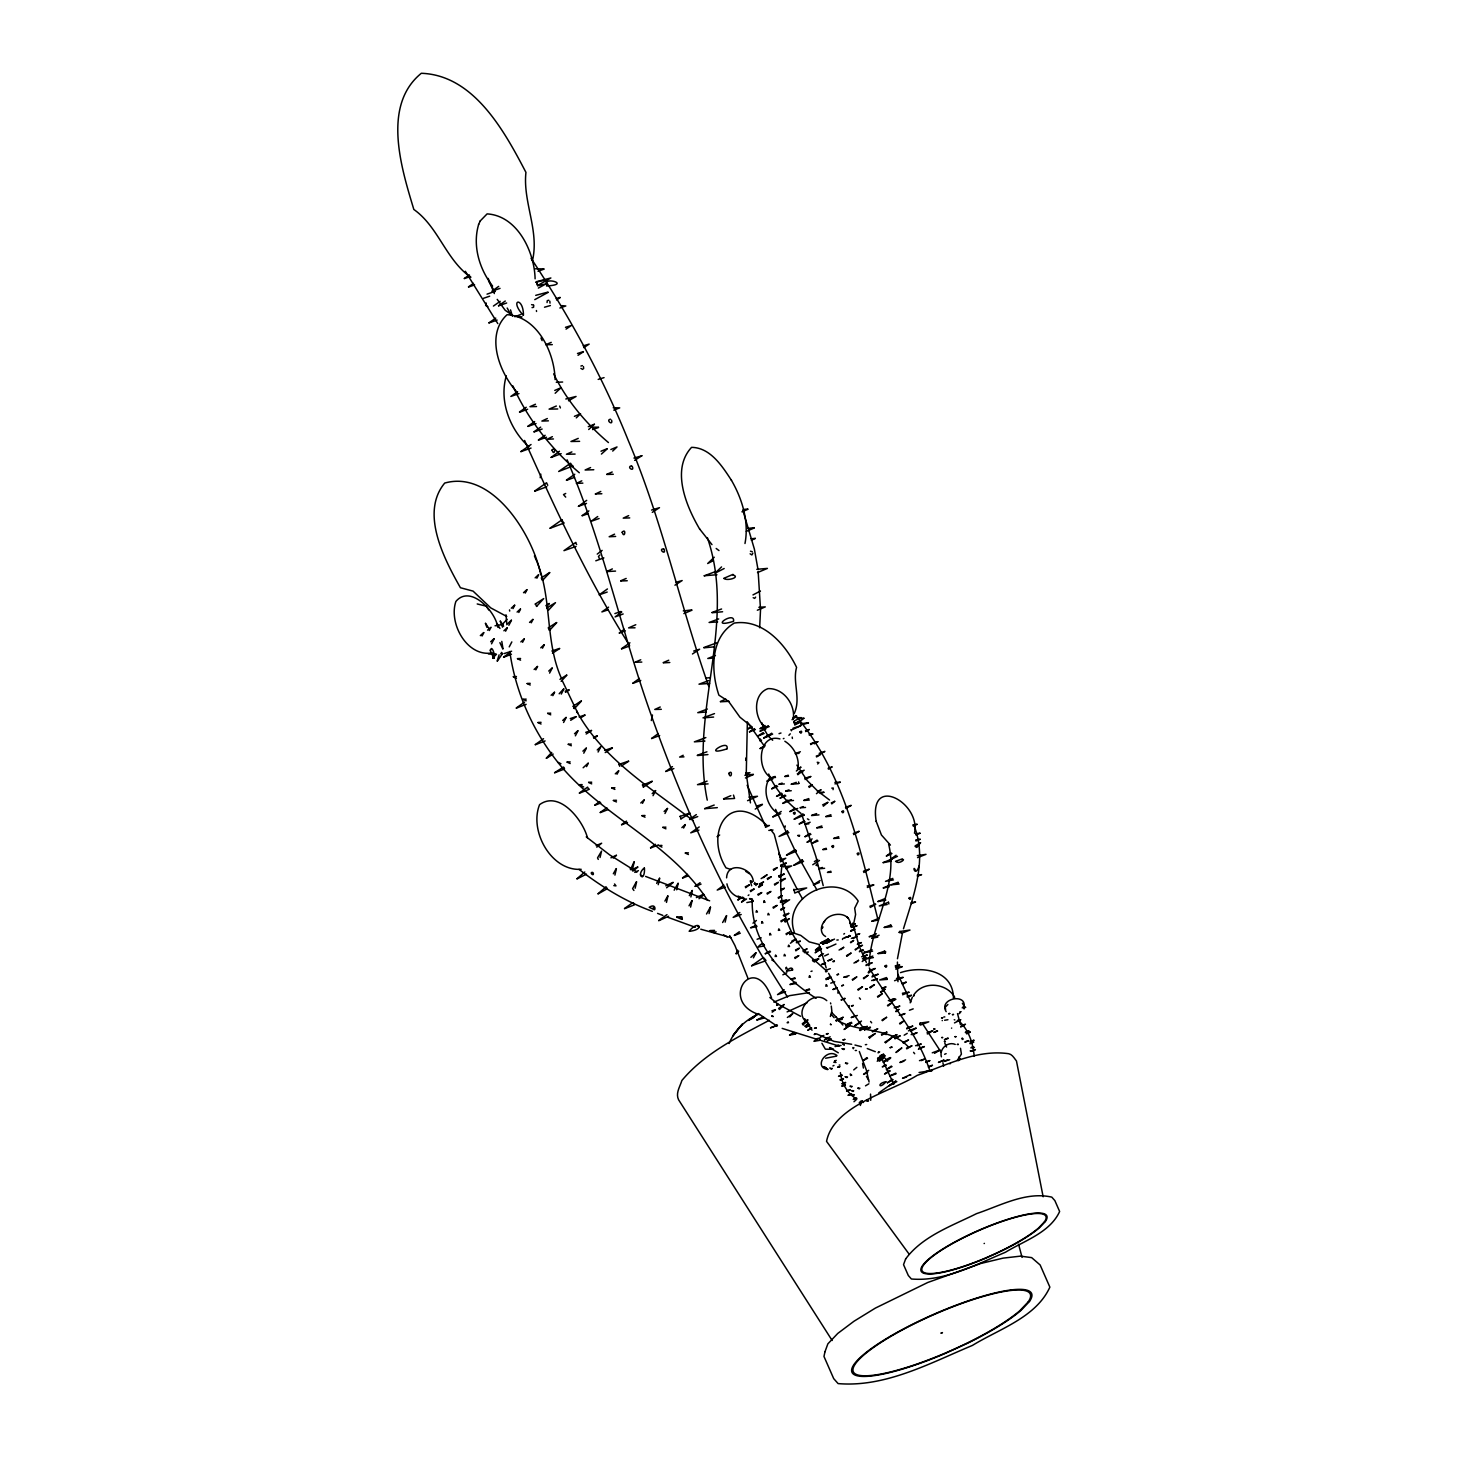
<?xml version="1.0" encoding="UTF-8"?>
<svg xmlns="http://www.w3.org/2000/svg" width="1458" height="1458" viewBox="0 0 1458 1458"><rect width="100%" height="100%" fill="white"/><g stroke="black" fill="none" stroke-linecap="round" stroke-linejoin="round"><path stroke-width="1.5" d="M784.094 916.207L783.748 915.424M914.476 833.229C921.274 802.775 868.476 773.633 876.185 821.383M560.747 387.992L555.17 393.259M594.481 424.242L588.285 426.665M607.002 448.754L601.006 451.215M612.706 451.069L617.007 446.95L610.866 449.52M752.857 553.183L751.891 554.951L750.123 553.821M537.638 285.404L536.544 281.649L537.583 285.513L550.869 277.968L536.544 281.649M759.654 627.76L760.529 609.681L758.142 571.281M828.199 947.427L826.522 947.645L827.415 948.101M747.334 723.697L746.259 773.779L750.451 802.866M825.501 971.666L826.376 971.793M792.204 737.092L792.405 738.477M909.828 1075.348L910.922 1075.075M793.207 719.578C795.813 704.815 783.602 687.939 768.038 688.632C752.601 694.063 753.95 717.737 764.94 727.287M797.945 769.059C799.713 758.16 794.136 747.025 784.86 741.247M793.735 889.89L806.693 887.94L794.774 893.08L793.954 889.216M542.157 580.102L541.337 577.915L549.63 572.502M573.668 708.278L573.778 707.039M897.417 962.08L897.964 981.671M833.976 1065.434L832.919 1065.944M546.95 285.239C541.046 275.908 572.921 284.438 546.495 285.987M868.986 965.852C870.426 924.117 899.076 886.209 888.596 844M680.576 917.465L682.326 919.324L682.034 916.954M493.023 658.287L493.551 654.35M860.311 1105.474L862.134 1100.699M897.454 958.744L902.302 933.721M857.195 853.677C857.814 857.268 860.913 851.618 857.468 853.203M899.149 932.336L899.677 931.407M600.058 857.504L601.534 851.144L597.525 857.905L598.29 859.4M634.03 861.86L630.494 869.733M636.453 881.726L632.608 888.633L633.92 890.474M644.29 867.929C635.342 875.31 645.238 883.129 644.454 868.075M642.504 876.568L640.445 874.836M532.407 260.891C539.588 230.765 522.675 202.024 525.937 172.372C504.34 131.038 473.941 75.142 421.307 73.283C381.668 105.541 401.424 168.308 413.835 209.46C438.512 226.883 445.765 259.652 470.843 277.348M748.938 894.92L748.173 895.467M726.594 877.862C727.25 860.566 752.328 867.729 753.276 881.288M885.717 1042.488L884.824 1042.233L891.166 1038.278L885.553 1042.816M820.544 948.301L815.15 952.767L821.547 948.812L820.745 948.247M915.095 846.26L916.517 847.426L920.563 842.833M885.917 1081.818C879.138 1089.819 876.841 1083.33 885.881 1081.727M744.983 543.506C749.175 521.709 742.268 498.873 731.296 480.046M964.066 1008.991L964.467 1006.53L962.371 1003.25M652.145 781.233L642.449 785.224M509.516 609.918L509.699 611.084M838.241 939.936L836.856 940.064M777.661 1005.327L777.114 1004.343L776.658 1005.364M550.012 303.173L549.812 301.186M583.656 368.546L583.437 366.559M614.911 875.11L616.388 868.731M632.243 870.481L634.194 861.988M635.141 888.232L636.599 881.871M658.214 884.696L659.69 878.317M666.47 902.411L667.946 896.05M676.712 889.799L678.189 883.42M690.873 896.962L692.35 890.601M690.6 907.131L692.076 900.752M709.062 913.601L710.538 907.24M725.155 922.13L726.613 915.752M540.827 474.16L540.225 477.732M652.473 714.985L651.307 720.544M755.627 597.124L754.661 598.381L753.185 597.689M800.715 723.769L808.406 722.731M903.486 928.746C913.565 895.176 927.853 859.509 913.674 824.681M761.586 740.044L759.873 740.81L760.347 738.987M792.988 728.198L800.825 725.756L791.475 729.984M794.318 713.345C801.153 698.327 792.368 682.362 796.578 667.381C785.461 644.053 762.698 618.721 734.34 623.058C709.973 637.419 710.866 671.482 718.903 695.156L728.672 701.48L739.935 717.19L752.2 727.068M910.175 1002.831L912.362 997.163M954.425 998.037L954.662 997.199C946.752 982.911 923.133 980.596 913.838 994.866M478.643 224.459C472.319 245.564 479.336 269.092 492.604 286.096M506.309 375.854C498.909 401.169 509.881 429.363 528.835 446.822M756.082 912.198L756.538 910.63L757.449 912.107M763.682 902.466L764.138 900.88M761.586 923.206L762.042 921.638M767.856 914.931L768.311 913.364L769.223 914.84M769.605 935.015L770.061 933.448M778.39 930.423L778.845 928.855L779.757 930.332M775.146 956.594L775.601 955.026L776.513 956.503M784.021 955.938L784.477 954.37L785.388 955.847M788.177 946.716L788.632 945.13L789.543 946.606M785.789 968.969L786.263 967.401M809.062 977.352L809.518 975.766M825.829 986.264L826.285 984.679M837.84 993.098L838.314 991.513L839.225 992.989M848.738 1007.132L849.194 1005.564M960.786 1011.724L959.637 1012.435L960.804 1011.743M826.267 943.29L834.505 939.08M497.178 661.021L499.128 654.842M855.245 1050.507L856.466 1050.489M732.718 574.853C741.047 577.113 727.451 581.25 723.933 578.516M755.937 925.557L756.611 926.723L756.52 925.484M853.55 924.281L855.609 914.512L854.68 908.206L858.215 901.08C836.856 868.932 780.267 896.852 794.756 933.393L800.77 935.398L809.19 941.868L819.25 944.511M984.405 1243.382L984.114 1243.546M863.264 954.662L864.43 951.509M963.683 1008.189C968.513 992.479 937.913 998.201 946.169 1011.652M579.464 793.17L589.305 789.307L587.811 787.94M624.607 908.68L634.358 904.871L633.701 903.14M689.397 931.298C705.727 929.603 698.564 919.233 689.269 931.133M480.229 220.942L487.1 213.889C517.353 215.711 534.466 251.56 535.104 278.824M830.331 1016.481L831.862 1011.305L831.279 1006.075M548.044 292.42L534.776 299.637M838.642 974.381L836.892 974.873L838.332 973.98M943.891 1016.9L944.82 1016.937M478.57 224.605L480.283 220.832M763.19 1016.882L763.628 1018.103L763.463 1017.028M736.071 953.66L737.639 950.233M779.501 1009.519L784.021 1004.598M798.984 783.42L798.565 781.925M897.836 882.619L899.057 884.058L891.567 884.787M890.565 925.32L891.913 926.65L884.295 927.507M856.703 1099.241L853.987 1101.738M729.091 1043.527C734.303 1030.806 744.473 1020.8 756.811 1014.823L748.628 1020.436L758.16 1013.583M787.648 831.115L788.286 832.445M802.702 814.348L804.032 815.222L803.558 814.257M796.305 850.816L795.266 849.777M802.283 859.837L802.665 860.858M812.106 971.064L810.994 971.429M788.523 1022.641L787.156 1022.732L788.195 1021.858M830.787 1003.869L830.531 1002.922M497.378 661.094L502.536 653.494L501.333 652.4M561.275 694.099L563.845 689.033M745.858 760.383L745.876 757.996M482.069 636.016L483.801 632.717M489.287 630.567L491.018 627.25L487.555 630.166M491.528 643.835L494.134 638.877M513.016 608.606L514.747 605.289M525.226 593.096L526.976 589.797M505.616 631.168L507.348 627.869M508.86 625.282L511.466 620.324M518.811 612.469L520.542 609.152M536.872 578.243L538.603 574.944M509.225 646.878L511.831 641.921M531.259 622.803L532.99 619.504M522.584 642.285L524.315 638.987M542.485 648.209L544.217 644.91M535.851 669.86L537.583 666.561M549.593 673.104L552.199 668.147M552.855 695.648L554.587 692.35M563.572 722.494L566.178 717.536M575.363 735.834L577.951 730.877M583.765 753.185L586.371 748.246M586.535 766.616L588.267 763.318M598.09 752.018L600.696 747.061M617.007 774.253L618.739 770.954M642.486 803.358L644.217 800.059M653.038 795.685L655.644 790.728M664.976 813.509L667.582 808.552M683.602 828.035L685.333 824.736M753.403 957.851L756.009 952.894M822.184 928.454L822.986 926.996M859.509 1029.968L867.145 1026.359M950.452 1063.538L949.832 1063.811M613.344 873.779L616.224 868.604M656.647 883.366L659.526 878.19M664.903 901.08L667.782 895.923M674.179 890.2L678.025 883.293M689.306 895.631L692.186 890.455M689.033 905.801L691.912 900.625M706.529 914.002L710.374 907.095M722.621 922.531L726.467 915.624M823.879 922.021C820.453 926.304 820.07 933.794 825.592 936.51M493.187 658.396L495.92 653.785M848.337 937.02L849.413 935.416M770.444 776.567C762.151 788.049 766.124 805.49 777.588 813.345M812.434 960.129L818.685 958.945M824.608 921.019C830.313 912.088 849.249 911.268 850.269 923.679M823.551 922.477L824.882 920.636M749.576 898.584L751.271 898.766L749.576 898.857M630.184 868.768L631.715 869.241M763.463 944.784C765.541 948.812 764.375 939.317 758.087 946.989L764.138 945.95M791.894 968.859C793.243 973.306 793.626 963.41 786.409 971.137L792.441 970.099M913.492 996.343L914.312 995.249M828.782 939.663L828.162 938.897L820.307 943.126L828.782 939.663L828.162 938.897M954.225 1019.743L954.844 1019.907M542.613 580.32L549.739 572.702M535.214 604.086L543.688 598.6L536.562 606.419M536.672 606.4L535.396 603.995M546.987 607.877L548.372 610.282L555.498 602.664L546.987 607.877L548.372 610.282M548.901 629.892L548.809 628.38M572.848 706.401L581.323 700.915M574.306 708.716L581.432 701.098M916.717 847.262L916.79 845.804L915.387 845.804M834.413 961.46L832.846 961.66L834.286 960.767M915.387 870.171C912.271 863.573 914.767 878.919 919.233 865.742M865.341 1044.712L866.69 1044.529M958.453 1060.713L960.257 1058.49M869.077 1037.112L869.588 1037.95L875.347 1033.43L869.187 1037.039L869.697 1037.896M901.682 1047.992L896.214 1052.075M844.528 933.557L843.781 934.086M888.523 902.229L888.87 903.996M653.293 907.295C654.806 914.804 657.503 902.01 649.211 907.277L653.84 909.537M836.345 1021.274L836.163 1020.363M618.885 764.429L628.58 761.112M680.084 816.371L689.762 813.054M852.839 1047.537L853.313 1048.721L853.878 1047.573M789.744 1016.9L792.769 1013.602L787.375 1017.447M803.176 1024.81L807.714 1019.853M559.179 693.771L563.699 688.869M546.513 606.692L549.356 603.63M549.557 630.33L556.683 622.712M561.111 681.323L566.798 675.236M503.065 623.605L507.129 619.286M546.294 758.178L551.707 752.419M736.235 953.787L738.732 951.145M733.538 621.363C735.397 610.228 707.44 629.127 733.301 621.418M785.188 825.884L785.133 827.16M920.235 1023.151L920.326 1025.065L928.782 1021.839L920.071 1023.097L919.907 1024.245M780.741 866.289L780.741 865.05L786.117 863.027M779.192 877.187L778.772 875.912M580.904 366.049L582.38 365.594M825.119 943.253L826.777 941.576M740.427 897.454L737.784 900.078L742.76 897.089M741.575 901.955L744.236 899.331M850.798 926.632L850.415 923.078M884.459 951.272L885.753 951.91L885.079 952.894M887.193 979.375L886.519 977.571L879.63 979.958L887.193 979.375L886.282 979.065M803.868 718.174C789.507 719.122 791.566 728.453 803.905 718.32M794.464 723.168L794.191 721.327M791.421 730.768L790.965 729.583M752.966 594.919L760.475 591.019M535.141 577.842L538.476 574.762M523.513 592.713L526.848 589.633M480.338 635.633L483.673 632.553M511.284 608.205L514.619 605.125M517.098 612.068L520.415 608.988M511.339 620.16L506.71 624.698M490.672 641.775L494.007 638.695M503.903 630.785L507.22 627.705M529.546 622.42L532.863 619.34M520.852 641.903L524.187 638.823M540.754 647.826L544.089 644.746M534.12 669.477L537.455 666.397M548.737 671.063L552.072 667.983M551.124 695.247L554.459 692.167M562.715 720.452L566.05 717.372M574.507 733.775L577.824 730.695M582.908 751.143L586.225 748.063M597.233 749.977L600.568 746.897M583.145 767.765L588.139 763.154M615.276 773.852L618.611 770.772M640.773 802.975L644.09 799.895M652.182 793.644L655.517 790.564M664.119 811.468L667.454 808.388M681.888 827.634L685.205 824.554M750.888 957.341L755.882 952.73M713.235 560.71L707.677 563.517L714.256 557.229M724.17 568.511L714.985 573.231L721.546 566.925M770.589 1027.835L777.442 1025.247L770.535 1027.744M812.908 961.186L812.89 959.838M576.274 417.881L580.557 413.762L574.416 416.332M588.704 429.509L594.299 424.278M601.425 454.058L607.166 448.918M576.967 878.737L584.804 872.012M598.017 893.736L605.854 887.011M830.604 1068.076L829.693 1068.058M792.04 719.705L796.524 715.969M796.36 771.009L800.825 767.273M797.836 774.745L800.825 772.248M809.226 787.448L812.215 784.951M816.444 793.681L820.927 789.926M823.314 806.219L827.798 802.483M831.753 803.905L834.741 801.408M785.169 922.112L789.307 918.649L784.623 921.164M815.441 950.033L819.487 946.679M821.401 954.498L818.703 956.74L823.533 953.769M830.495 976.896L827.798 979.138L831.042 977.188M853.732 1069.899L856.848 1067.329M817.209 762.279L818.977 762.607L817.665 763.974M831.789 788.14L833.283 788.031L833.047 789.671M799.421 836.327L797.672 835.47L799.695 835.325M817.738 865.633L815.97 865.287L817.282 863.938M757.996 1013.638L751.836 1018.632L758.16 1013.675M772.211 1012.18L775.492 1009.665L771.956 1010.777M947.882 1004.471L944.93 1007.587L945.732 1009.282M596.759 847.134L601.662 843.216L596.14 845.604M613.198 858.033L616.461 855.409M632.881 871.1L637.766 867.164M666.598 887.794L673.104 882.546M699.002 898.729L703.904 894.793M957.195 1060.495L961.405 1054.098L960.494 1048.302M502.445 653.658L500.641 653.749M752.984 923.187L756.41 920.472M863.482 1060.312L866.909 1057.597M868.713 1070.318L863.573 1074.4L867.656 1072.377M840.865 949.595L843.69 947.372M850.743 942.761L853.568 940.538M846.916 956.32L851.162 952.985L846.515 955.664M855.427 949.96L858.252 947.736L855.135 949.504M855.737 962.608L858.562 960.385M862.188 961.551L866.435 958.198L863.318 959.984M852.62 980.195L856.867 976.86L852.219 979.539M868.549 973.033L872.795 969.679L868.166 972.377M863.756 978.774L867.984 975.438M858.215 990.164L862.462 986.829M870.207 987.977L874.454 984.624L869.825 987.321M881.015 992.479L885.243 989.125L880.614 991.823M877.88 997.181L882.126 993.846M850.36 1025.083L844.073 1029.476L850.324 1025.029M887.867 1006.038L892.096 1002.685L887.466 1005.382M882.382 1020.709L886.61 1017.356M896.032 1011.724L898.857 1009.501M899.969 1024.063L904.197 1020.709L899.568 1023.407M896.069 1052.53L901.718 1048.065M745.585 887.722L749.23 885.042M763.299 877.625L766.944 874.946M773.597 870.353L777.223 867.674M750.615 891.603L754.26 888.924L750.287 890.674M759.873 884.751L763.518 882.072M767.564 879.484L771.191 876.805M758.834 887.375L762.479 884.696L758.506 886.464M758.178 895.248L761.805 892.569L757.85 894.337M774.69 885.115L778.317 882.436M767.327 894.137L770.954 891.458L766.999 893.225M778.463 898.42L782.108 895.741M773.341 908.206L776.968 905.527M780.959 910.284L784.604 907.605L780.631 909.373M781.233 921.821L784.86 919.141M786.354 934.651L789.981 931.972L786.026 933.74M790.4 943.235L795.849 939.225M795.831 950.835L799.458 948.156L795.503 949.923M803.285 951.655L806.912 948.976M795.066 958.471L798.692 955.792M814.238 962.061L817.865 959.382L813.91 961.15M783.948 1004.507L778.608 1008.444L779.283 1009.064M826.157 979.685L829.784 977.006M807.659 1019.762L802.319 1023.698L803.139 1024.81M879.502 1061.187L883.129 1058.508M878.7 1092.953L895.485 1081.18M886.355 855.974L890.874 852.693M890.091 859.637L896.123 855.263M942.597 1037.659L941.649 1037.567L942.579 1037.422M503.557 657.084L510.209 652.382M516.278 707.968L524.588 702.1M535.25 744.582L543.542 738.714M554.569 772.649L563.553 767.054M579.355 792.988L587.647 787.12M594.791 805.089L599.767 801.572M600.204 812.452L606.838 807.75M621.545 824.627L626.521 821.109M650.505 847.809L655.48 844.291M624.498 908.498L632.79 902.648M682.526 877.88L687.52 874.363M695.101 886.209L700.095 882.691M658.688 920.49L666.999 914.64M734.358 935.289L739.334 931.771M464.337 278.46L469.421 274.906M468.437 286.898L473.522 283.344M500.039 288.356L491.911 291.199L498.672 286.388M493.424 306.052L500.203 301.332M498.508 305.743L505.288 301.022M488.977 322.838L495.756 318.099M518.975 393.605L510.847 396.448L517.59 391.637M519.467 411.976L526.247 407.256M527.869 426.283L534.649 421.562M533.974 431.787L540.681 427.121M520.87 451.579L531.04 444.508M538.366 439.988L545.146 435.268M559.489 451.269L551.124 457.375M534.703 491.018L546.55 482.762L547.734 485.314M566.397 480.101L574.78 474.251M578.48 506.272L586.717 500.331M561.986 519.813L550.085 528.142M582.088 515.622L588.886 510.883M597.725 516.533L590.982 521.381L599.092 518.519M575.819 542.394L563.954 550.65L576.11 546.404M602.154 550.395L597.233 554.095M607.202 592.057L599.147 594.864L607.439 588.959M607.95 609.881L601.881 611.923L608.569 607.148M621.782 611.995L615.112 616.898L623.167 613.964M624.279 629.255L619.304 632.991M621.454 648.701L629.929 642.796M639.388 678.426L632.717 683.328M658.269 733.574L651.58 738.477M665.759 771.501L672.466 766.616M689.561 819.323L696.341 814.603M699.22 826.941L690.746 832.846L698.911 830.094M723.879 885.152L717.208 890.073L725.264 887.12M739.826 912.508L733.155 917.41L741.211 914.476M751.581 965.761L763.427 957.505L765.814 960.202M784.204 989.727L777.515 994.648L785.57 991.713M802.647 1024.318L807.677 1020.8M808.188 1023.953L804.834 1026.286L808.661 1024.281M809.299 1024.883L805.946 1027.234L809.773 1025.211M807.932 1030.132L811.268 1027.799M824.481 1039.827L827.834 1037.495M827.287 1040.976L830.641 1038.625M861.478 1021.037L854.771 1025.721L860.475 1022.678M883.366 1054.061L880.012 1056.412L883.84 1054.389M880.924 1056.139L877.57 1058.472L881.397 1056.467M884.477 1055.282L877.771 1059.966L885.352 1055.884M883.311 1062.08C891.367 1055.027 894.829 1057.342 883.384 1062.135M891.367 1066.09L886.336 1069.607L892.041 1066.563M889.562 1070.536L884.532 1074.036L890.255 1070.992M887.393 1082.747L892.424 1079.23M896.032 1081.052L889.325 1085.718L896.834 1081.617M572.812 466.505L570.534 463.243L558.669 471.499L572.921 465.959M561.786 519.777L563.608 522.875M746.842 902.593L753.093 901.336M795.321 983.275L795.266 982.364L789.89 984.569L795.94 983.53L796.013 982.364M795.175 1032.72C795.539 1036.274 797.307 1029.184 789.543 1035.052M819.451 1039.025C820.799 1043.472 821.182 1033.594 813.947 1041.322L819.997 1040.283M842.487 939.462C842.487 938.332 842.36 938.533 850.433 935.89L844.729 937.658M486.188 303.027L485.642 305.487L487.883 306.672M781.306 866.289L786.154 863.118M779.465 877.096L784.313 873.925L778.9 875.839M780.522 881.762L785.388 878.591M781.105 890.492L784.331 888.378M785.498 915.551L788.742 913.437M717.044 836.71L719.669 834.997M545.893 605.617L549.247 603.448M548.153 627.942L556.573 622.53M559.963 679.373L566.688 675.054M552.454 653.184L559.617 648.61M565.467 692.35L569.039 690.071M570.698 720.288L576.074 716.862M581.378 717.464L584.95 715.185M546.44 758.324L553.165 754.041M586.171 734.012L591.547 730.586M593.752 738.349L597.324 736.071M605.216 752.565L612.378 748.009M621.472 765.887L628.635 761.313M643.251 787.156L652.2 781.433M747.826 728.8L751.18 726.667M749.43 731.807L754.46 728.599M764.958 725.519L759.928 728.727L763.937 727.232M763.245 728.854L768.293 725.665M764.958 728.071L759.928 731.26L765.814 729.018M758.233 735.78L763.263 732.572M763.719 737.93L768.749 734.723M766.689 736.399L771.719 733.192M760.092 748.519L765.122 745.311M680.868 818.977L689.834 813.272M767.072 781.051L772.102 777.843M771.701 788.723L776.731 785.516M781.579 793.152L776.531 796.36L782.49 794.081M784.969 795.011L779.939 798.2L785.88 795.922M782.727 803.34L787.757 800.132M772.849 816.808L781.233 811.468M789.89 811.486L794.92 808.297M794.191 819.104L802.593 814.147M787.411 831.133L779.028 836.473L788.869 832.591M804.123 820.781L799.093 823.97L805.035 821.692M804.98 836.619L810.028 833.429M786.482 855.062L794.865 849.741M807.131 842.104L812.161 838.897M817.136 840.081L812.106 843.289L818.047 841.011M793.808 865.214L802.192 859.874M814.384 861.605L817.738 859.473M812.762 864.74L819.469 860.475M813.4 884.787L820.107 880.523M815.514 950.069L820.271 947.062M556.537 299.929L560.145 297.669M566.05 329.125L571.427 325.48L565.485 327.321M583.765 347.66L589.16 344.106L583.2 345.856M578.042 355.296L583.364 351.834M634.667 460.363L641.885 455.716M652.291 512.359L659.49 507.676L651.562 510.063M674.945 585.205L682.162 580.539L676.184 582.271M692.459 653.986L699.621 649.211L693.68 651.052M755.226 809.099L762.425 804.579M780.358 861.806L785.771 858.252L779.793 860.001M782.454 904.47L789.635 899.75L781.725 902.174M741.666 902.028L746.569 898.966M878.518 1051.929L878.117 1052.84L879.666 1051.874M865.505 1085.845L868.877 1083.786M915.606 845.64L920.472 842.706M850.47 942.305L853.531 940.465M839.061 950.051L843.653 947.299M853.932 963.082L858.525 960.312M863.355 978.118L867.947 975.366M857.833 989.508L862.425 986.756M877.479 996.543L882.072 993.773M895.759 1011.269L898.821 1009.428M881.981 1020.053L886.573 1017.283M904.179 1035.198L907.24 1033.358M805.727 731.606L809.299 729.51L805.49 730.75M810.703 744.582L814.293 742.486L810.484 743.726M814.257 743.853L817.829 741.758M819.524 754.533L824.9 751.38L819.196 753.312M816.498 756.957L820.07 754.843L816.261 756.082M828.381 769.15L831.953 767.036M845.822 808.516L851.199 805.363L845.512 807.295M853.641 834.596L859.017 831.443M863.756 872.485L869.132 869.332M870.226 907.477L875.602 904.306M902.502 984.369L906.092 982.255M892.114 1001.446L895.686 999.35M839.188 1065.051L839.936 1065.069M910.649 1031.389L916.025 1028.236M927.343 1034.014L932.701 1030.861M934.469 1053.332L939.845 1050.179M838.004 1020.327L843.307 1017.21L835.908 1020.418M845.877 1026.195L851.18 1023.079L845.64 1025.466M860.73 1028.838L864.266 1026.76L860.548 1028.327M860.092 1030.587L867.182 1026.432M872.485 1031.918L877.807 1028.801L872.249 1031.189M881.707 1035.198L887.011 1032.082L881.47 1034.487M891.494 1037.859L896.798 1034.743M894.957 1038.861L900.26 1035.745L894.702 1038.132M903.231 1043.053L908.553 1039.955L902.994 1042.342M906.712 1048.867L912.015 1045.75L906.457 1048.138M765.286 953.678L769.915 950.98M538.348 288.083L545.966 283.909L537.729 285.75M568.492 400.786L576.074 396.467L565.813 399M807.987 1030.186L811.76 1028.127M820.089 1037.458L823.843 1035.399M824.554 1039.882L830.185 1036.784M827.36 1041.012L831.115 1038.953M887.466 1082.784L893.098 1079.704M751.599 885.771L750.232 880.887M829.62 940.118L823.734 943.29L827.962 941.613M822.64 944.128L826.577 942.014M826.23 943.217L832.117 940.045M488.576 281.011L494.718 291.819M769.277 1020.29C738.185 1036.911 704.888 1052.931 681.888 1080.487C680.011 1086.629 675.346 1093.281 678.626 1099.842L832.135 1340.485M782.855 974.819L786.846 972.723M863.555 1060.385L867.565 1058.289M773.834 1002.12L789.598 995.65L809.281 992.588M795.776 723.059L799.549 721.109M794.701 725.045L800.369 722.129M805.071 779.52L810.739 776.604M577.095 878.901L586.481 874.126M598.144 893.9L607.366 888.651M793.006 717.536L796.433 715.823M797.326 768.858L800.752 767.145M797.307 773.815L800.734 772.102M808.698 786.536L812.142 784.823M817.409 791.512L820.854 789.799M822.567 804.907L827.725 802.337M831.242 802.975L834.669 801.28M756.902 1019.926L762.953 1016.919M937.294 1030.697L933.813 1032.428L937.603 1031.061M947.882 1038.023L944.401 1039.736L948.192 1038.388M492.403 652.856C467.198 657.558 448.335 623.35 455.898 601.443C470.169 584.366 494.973 610.756 497.652 626.521M944.019 1060.148L938.533 1062.426M773.269 869.442L777.187 867.565M766.908 874.855L761.149 878.609M745.257 886.792L749.193 884.933M767.236 878.573L771.154 876.695M759.545 883.84L763.482 881.962M774.362 884.186L778.28 882.327M778.135 897.508L782.071 895.631M773.013 907.277L776.932 905.418M780.905 920.909L784.823 919.032M791.894 940.993L795.813 939.116M802.957 950.744L806.875 948.866M794.738 957.56L798.656 955.701M825.829 978.774L829.748 976.896M877.206 1061.205L883.092 1058.399M610.938 857.814L616.388 855.226M632.243 869.569L637.693 866.981M634.777 872.394L638.404 870.663M665.777 885.808L673.031 882.363M696.377 897.599L703.631 894.155M827.925 947.664L835.963 944.055M824.627 955.938L828.417 954.133M827.98 960.749L831.771 958.963M825.319 962.772L821.528 964.576L825.52 963.264M833.047 989.453L836.856 987.649M844.82 998.201L841.011 999.988L845.02 998.694M851.344 1017.465L855.153 1015.661M870.226 1026.979L864.521 1029.676L870.499 1027.69M954.48 1022.915L960.822 1019.725L957.177 1020.946M961.824 1025.995L965.469 1024.263L961.824 1025.484M960.676 1026.979L964.321 1025.266L960.676 1026.487M886.081 1065.033L882.272 1066.837L886.264 1065.525M905.582 1059.838L899.859 1062.536L903.869 1061.224M965.433 1032.647L969.078 1030.934L965.433 1032.155M966.581 1033.85L970.226 1032.118M890.054 1075.822L895.759 1073.124M965.068 1042.324L968.713 1040.593L965.068 1041.814M970.208 1042.033L973.853 1040.301M970.171 1043.8L973.816 1042.069L970.171 1043.29M902.575 1078.282L910.193 1074.692M971.793 1051.327L975.438 1049.596L971.812 1050.817M886.482 856.065L891.95 853.495M890.218 859.728L897.49 856.32M839.717 1066.764L837.639 1067.201L839.753 1066.691M787.083 1011.907L806.948 1002.867M851.162 925.721L855.135 923.953M853.094 927.452L857.067 925.666L851.344 927.434M850.907 930.878L854.88 929.092L850.798 930.641M850.615 931.279L854.588 929.493M855.773 935.416L859.746 933.649L855.955 934.797M853.13 938.351L857.104 936.565L851.381 938.351M857.377 944.438L861.35 942.652M858.525 947.062L862.498 945.294L858.689 946.442M859.382 951.764L863.355 949.978L859.564 951.126M863.355 956.776L867.328 954.99L861.605 956.758M865.997 965.579L871.957 962.9M869.187 971.265L875.146 968.586M872.048 976.988L877.989 974.309M873.397 980.541L877.37 978.774L871.665 980.541M881.817 988.779L885.79 987.011M890.073 1000.644L894.046 998.876M895.886 1007.842L899.859 1006.075L894.155 1007.842M901.044 1015.369L905.017 1013.583L899.294 1015.351M836.199 1060.367L834.486 1061.132L835.398 1060.786M906.694 1028.874L912.653 1026.195M912.89 1034.615L916.863 1032.847M917.282 1045.732L921.256 1043.946L915.551 1045.714M918.394 1049.323L924.354 1046.644M921.201 1060.64L925.174 1058.872L919.469 1060.64M925.757 1062.445L929.712 1060.677M928.418 1067.165L932.391 1065.379M882.71 1034.123L886.391 1032.483M891.239 1037.148L896.761 1034.67M750.469 551.197L752.31 551.744M825.629 1058.235L836.6 1056.102M551.233 342.357L545.784 344.708L552.309 344.635M535.469 404.231L529.983 406.691L536.526 406.527M556.355 406.017L549.083 409.133L557.74 408.969M547.333 418.537L541.884 421.07L548.408 420.833M553.457 438.949L547.06 439.295L552.382 436.671M578.243 438.384L570.953 441.501L579.61 441.337M571.882 451.907L566.433 454.258L575.09 454.076M593.789 469.731L585.114 470.005L590.581 467.562M582.872 483.127L576.384 483.4L581.797 480.83M606.747 474.342L612.196 471.991M600.787 491.455L595.374 494.025M628.671 515.622L623.222 518.137L629.728 517.9M614.565 534.157L609.171 536.744L615.64 536.435M612.36 568.912L607.038 571.372M620.725 580.794L626.175 578.443M723.897 578.297L732.991 574.379M635.032 627.797L628.598 627.888L635.779 624.735M635.287 662.132L640.736 659.781M663.281 662.57L668.73 660.219M661.312 709.299L654.77 709.463L660.237 707.002M720.361 701.498L725.829 699.147M683.201 755.262L679.628 757.066L683.966 756.866M723.533 798.82L730.822 795.685M554.751 390.416L560.783 387.846M938.515 1062.372L943.763 1060.13M947.627 1059.875L944.11 1061.369L949.687 1059.729M741.922 511.831L747.863 509.316M746.35 531.332L754.278 527.978M751.362 540.262L755.335 538.421M757.504 572.575L767.418 568.401L756.793 569.313M683.875 613.599L691.821 610.246M757.34 610.228L765.286 606.893L758.871 607.312M745.986 774.508L749.959 772.722L745.658 773.032M745.457 777.989L753.403 774.562M747.571 800.679L757.486 796.287L748.975 797.161M765.468 827.36L769.423 825.483L765.14 825.866M785.826 868.658L791.694 865.924L783.256 866.817M554.696 772.813L564.538 768.967L564.009 767.564M658.816 920.672L668.639 916.262M699.129 927.488L697.598 925.812M944.62 1054.28L946.133 1053.642M756.064 925.484L750.56 927.78L756.611 926.723M822.695 944.201L826.868 942.451M794.847 977.735L791.184 979.247L795.23 978.591M805.727 990.401L809.39 988.87M838.204 1019.999L841.867 1018.468M847.845 1023.844L851.508 1022.313M838.714 1044.967L835.051 1046.498L841.102 1045.441M841.867 1074.947L838.532 1076.35L842.104 1075.366M843.289 1078.574L839.954 1079.959L843.526 1078.975M842.086 1083.75L845.44 1082.365M845.057 1084.752L841.722 1086.137L845.276 1085.153M846.588 1091.058L849.941 1089.673M851.326 1093.956L847.991 1095.341L851.563 1094.375M856.557 1098.038L853.203 1099.423L856.775 1098.457M862.589 1101.246L859.254 1102.631L862.826 1101.665M747.936 728.927L751.836 727.323M749.54 731.916L755.372 729.529M763.372 728.982L769.204 726.576M758.342 735.889L764.192 733.502M766.799 736.509L772.649 734.121M763.828 738.04L769.66 735.652M760.201 748.628L764.101 747.025M767.181 781.16L772.959 778.791M771.811 788.833L777.643 786.427M782.837 803.449L788.687 801.043M772.959 816.917L780.741 813.728M789.999 811.614L797.708 808.443M794.3 819.214L804.032 815.222M805.108 836.728L810.94 834.341M807.24 842.214L811.122 840.61M786.591 855.19L796.323 851.199M793.917 865.323L803.558 861.368M813.509 884.897L819.341 882.509M883.165 862.553L892.314 858.89M892.843 878.409L885.516 881.343L893.444 879.903M883.293 887.849L890.619 884.897M877.88 901.481L885.206 898.529M888.414 902.265L879.265 905.947L887.193 904.507M871.884 921.146L879.21 918.212M876.44 933.794L869.114 936.729L875.073 935.69M871.793 938.15L879.119 935.216M864.703 952.548L872.012 949.614M872.795 956.065L865.469 959.018L873.397 957.578M902.265 858.926L895.577 861.314C899.24 865.068 906.676 858.033 901.882 859.728M885.443 952.967L878.117 953.623M849.103 975.602L843.726 977.243L847.298 976.86M503.684 657.248L511.466 654.205M516.405 708.132L526.138 704.323M535.359 744.746L545.11 740.937M594.919 805.272L600.751 802.975M600.313 812.616L608.114 809.573M621.655 824.809L627.505 822.512M650.633 847.991L658.415 844.929M682.654 878.044L688.504 875.766M695.229 886.391L701.061 884.095M734.467 935.453L740.318 933.175M913.054 825.884L917.282 824.28L912.908 824.827M915.77 834.924L919.998 833.302M915.897 840.993L920.126 839.371M917.556 857.596L926.012 854.352L917.301 855.627M867.364 887.466L873.688 885.042M917.355 876.258L921.584 874.636L917.21 875.183M911.341 903.632L915.569 902.01L911.195 902.575M901.518 933.266L909.974 930.04L901.263 931.298M895.394 966.836L899.622 965.232M895.813 969.169L902.156 966.745M894.574 980.724L903.031 977.498M902.593 994.757L908.935 992.333M907.259 997.072L911.469 995.45M942.652 1017.83L941.522 1017.994L942.542 1017.666M470.497 276.455L464.373 278.587M468.619 287.044L474.615 284.893M495.1 291.345L487.027 294.151M483.527 298.289L489.669 296.193M498.563 305.87L506.655 302.991M497.123 320.086L488.995 322.929M514.838 316.732L520.816 314.491M519.668 412.231L527.632 409.224M527.96 426.447L536.034 423.531M534.157 431.933L542.139 429.035M538.531 440.134L546.531 437.236M531.04 448.08L520.98 451.634M551.197 457.429L561.166 453.675M534.867 491.164L546.841 486.772M566.579 480.338L574.543 477.349M578.425 506.363L586.499 503.411M582.271 515.768L588.267 513.617M550.122 528.288L564.064 523.039M603.867 557.904L595.793 560.801M620.999 611.485L614.875 613.599M619.377 633.045L625.354 630.804M621.637 648.938L629.619 645.949M632.79 683.383L640.773 680.394M651.671 738.532L659.654 735.543M673.851 768.585L665.723 771.428M689.743 819.578L697.726 816.571M761.222 937.859L757.103 939.244M765.705 960.767L751.672 965.816M531.569 304.667L533.464 305.014M779.975 880.504L785.333 878.5M780.723 889.635L784.295 888.286M783.329 915.351L788.687 913.346M780.413 902.429L786.318 900.224M789.671 934.614L793.608 933.156L789.653 933.63M796.378 942.761L800.314 941.303M814.749 960.512L818.685 959.054M814.02 742.997L817.792 741.612M828.144 768.275L831.917 766.89M853.313 833.393L858.981 831.297M863.428 871.264L869.077 869.187M869.897 906.256L875.565 904.16M902.283 983.494L906.056 982.109M890 1001.281L895.649 999.186M909.428 1010.248L913.2 1008.863M908.443 1030.879L915.989 1028.09M927.015 1032.793L932.664 1030.715M932.263 1052.804L939.79 1050.033M765.341 953.751L770.571 951.837M704.269 575.819L715.75 571.463M712.014 612.451L721.582 608.988M717.628 621.91L709.098 622.475L718.703 618.939M703.868 647.516L717.281 642.668M714.183 658.014L707.786 658.487L715.441 655.535M709.627 683.419L699.002 684.185L708.606 680.649M706.255 712.014L697.762 712.67L707.349 709.044M713.6 717.063L702.993 717.865L714.493 713.6M705.854 737.584L694.354 741.849L704.943 741.065M697.343 755.262L706.93 751.799M707.094 781.105L697.489 784.677L708.096 783.875M704.688 808.589L714.201 805.053M795.357 753.531L800.369 751.745M775.127 776.44L771.792 777.643L775.51 777.46M784.86 776.403L788.213 775.2M799.221 772.029L804.233 770.225M782.144 783.092L778.809 784.295L784.368 783.93M791.293 784.131L796.323 782.345M785.698 791.074L789.033 789.871M787.94 800.806L791.275 799.604M803.795 800.369L808.807 798.583M803.303 806.584L799.968 807.787L805.527 807.44M811.577 815.405L816.608 813.6M805.144 824.025L810.156 822.221M825.848 816.516L830.86 814.712M816.808 827.743L821.82 825.957M838.623 836.692L833.611 838.478L839.17 838.131M822.877 849.485L826.212 848.283M819.05 868.64L822.403 867.455M830.805 871.228L827.451 872.431L831.188 872.249M891.512 884.641L898.201 882.254M884.241 927.361L890.929 924.955M878.062 953.477L884.751 951.09M966.581 1033.339L970.226 1032.064M970.226 1041.522L973.853 1040.247M538.002 271.243L543.925 269.183M559.872 308.021L565.813 305.961L561.494 305.633M613.763 410.135L619.723 407.876L613.253 407.73M592.604 429.563L598.527 427.504M827.998 960.822L831.971 959.437M826.358 970.08L830.313 968.695M830.75 983.166L834.723 981.799M833.083 989.508L837.056 988.141M851.381 1017.538L857.322 1015.461M890.091 1075.895L896.032 1073.835M902.611 1078.355L906.566 1076.988M551.853 651.015L559.562 648.409M565.139 691.165L568.985 689.853M570.242 718.594L576.019 716.643M579.118 716.935L584.895 714.985M585.715 732.335L591.492 730.385M593.424 737.165L597.27 735.871M604.614 750.396L612.324 747.79M581.177 869.296C551.27 871.447 528.944 830.878 539.588 804.652C559.271 790.163 582.781 819.797 587.465 837.785M862.389 958.781L865.669 957.687M503.174 624.425L495.046 625.774M511.612 651.216L504.158 653.567M851.326 925.101L855.153 923.862M857.559 943.818L861.386 942.561M866.252 964.667L871.975 962.809M869.424 970.372L875.164 968.495M872.285 976.076L878.026 974.217M881.999 988.16L885.826 986.92M888.341 1000.644L894.064 998.785M906.931 1027.981L912.672 1026.104M911.159 1034.615L916.882 1032.756M918.631 1048.411L924.372 1046.552M925.921 1061.825L929.748 1060.586M928.6 1066.545L932.409 1065.288M556.136 298.635L560.054 297.377M544.508 307.219L550.395 305.542M577.477 353.492L583.364 351.615M598.181 379.408L604.049 377.622M633.938 458.067L641.812 455.807M756.447 806.165L762.334 804.287M777.278 1025.903L776.458 1025.029M824.608 941.74L820.89 942.907L824.444 942.506M794.446 723.806L800.333 721.965M804.816 778.28L810.703 776.458M797.982 718.721L801.499 717.664L796.159 717.737M803.121 724.48L808.406 722.895M809.208 735.142L812.726 734.085M834.96 783.894L840.227 782.29M820.344 793.425L823.861 792.35M752.838 901.463L752.018 900.552L753.039 900.424M842.123 1083.804L845.658 1082.765M846.624 1091.113L850.16 1090.074M756.957 1020.017L763.628 1018.103M959.965 1013.018L959 1013.729M535.669 282.305L543.907 280.319M535.724 295.354L547.953 292.11M726.941 749.048C730.021 737.73 700.423 757.249 726.649 748.975M723.678 799.093L734.559 798.455L733.483 795.084M755.572 884.441L757.668 884.004L754.041 883.73M801.226 725.045L801.28 723.04M883.22 862.699L891.075 861.131M883.366 887.977L889.252 886.792M877.953 901.609L885.808 900.042M871.939 921.292L877.844 920.107M871.866 938.296L877.752 937.111M864.758 952.694L872.613 951.126M805.782 990.492L809.773 989.727M838.241 1020.108L842.25 1019.342M847.9 1023.953L851.891 1023.188M789.58 1035.144L795.576 1033.995M919.05 1072.505L932.118 1070.482M915.624 833.867L919.98 833.156M915.77 839.936L920.107 839.225M867.164 885.954L873.67 884.897M895.267 965.779L899.604 965.068M895.613 967.656L902.119 966.581M896.488 978.409L902.994 977.334M902.393 993.244L908.917 992.169M907.113 996.014L911.45 995.304M944.638 1020.254L947.937 1019.725M928.618 1070.974L932.427 1070.354M780.394 901.008L786.318 900.115M796.378 941.795L800.314 941.194M804.415 952.657L808.37 952.056M925.994 1071.375L931.771 1070.518M962.189 1007.824L965.706 1007.369L962.772 1007.059M970.882 1047.901L974.418 1047.445L971.465 1047.154M582.781 369.421L580.904 368.418M565.704 497.105L563.517 494.59L565.704 493.478M599.858 555.061L598.473 556.464L599.438 558.724M743.58 509.498L747.808 509.024M747.881 528.416L754.223 527.687M751.034 538.767L755.244 538.403M683.292 610.92L691.748 609.936M705.964 678.116L710.174 677.624M744.874 775.31L753.33 774.344M768.822 830.404L773.013 830.003M900.515 972.632C921.766 965.506 953.295 970.062 953.441 998.201M704.232 575.746L716.935 574.744M712.105 612.743L722.603 611.759M703.977 647.808L714.456 646.823M697.453 755.554L707.932 754.57M704.633 808.716L717.318 807.641M832.409 1049.286L825.392 1049.195L821.911 1043.272M795.412 753.677L799.075 753.349M799.276 772.175L802.939 771.847M784.914 776.549L788.578 776.203M791.348 784.276L798.692 783.602M785.753 791.22L791.257 790.728M787.994 800.952L793.498 800.46M803.85 800.515L809.354 800.023M811.632 815.551L818.977 814.876M825.902 816.662L831.406 816.152M805.199 824.171L808.862 823.825M816.863 827.889L822.367 827.397M822.932 849.631L826.595 849.303M819.104 868.786L824.608 868.294M556.282 382.269L562.642 382.032M606.747 474.47L613.271 474.269M601.862 493.752L595.465 493.916M607.038 571.554L615.549 571.099M627.25 580.74L620.744 580.977M641.812 662.078L635.433 662.242M663.408 662.843L669.805 662.497M720.507 701.79L729.036 701.316M809.154 734.085L812.726 733.921M834.887 782.363L840.227 782.144M818.521 792.441L823.861 792.204M517.499 658.597L520.579 658.487M513.344 676.658L516.424 676.53M527.158 683.456L530.22 683.346M523.112 699.239L526.192 699.129M547.661 713.272L550.741 713.144M537.984 722.457L541.064 722.33M568.255 744.2L571.336 744.072M567.107 761.987L570.169 761.878M588.631 782.308L591.711 782.181M582.161 784.604L579.081 784.732L583.692 786.992M611.813 787.849L614.893 787.721M613.381 800.369L616.461 800.26M641.957 815.605L645.019 815.496M662.861 827.269L665.941 827.142M661.95 845.421L658.87 845.549L661.95 847.116M685.333 852.948L688.413 852.821M676.804 916.973L681.415 916.79M709.973 930.55L714.584 930.386M743.981 898.055C735.926 898.219 728.344 891.749 726.922 883.84M535.359 268.801L543.87 268.892M592.094 427.158L598.491 427.212M477.222 603.958L486.225 606.163L488.794 609.973M900.206 931.225L901.099 932.701L899.185 932.591M490.617 650.323C491.364 644.217 495.738 655.371 494.025 658.305M516.624 316.441L522.055 316.896M488.394 653.949L496.485 654.66M842.232 1048.685L844.455 1048.885M845.549 1063.101L847.772 1063.301M833.776 1062.281L836.017 1062.481M845.294 1076.733L847.535 1076.933M852.201 1086.374L849.978 1086.174L851.563 1087.048M859.928 1088.251L857.705 1088.051L859.291 1088.926M853.75 1090.803L851.508 1090.602L853.094 1091.477M852.146 1094.575L854.388 1094.758M866.307 1100.462L868.549 1100.662M614.529 883.967L615.969 885.881L613.818 885.626M759.381 1014.659C718.047 1001.701 754.26 949.814 771.537 997.873M827.707 1069.607C812.89 1066.983 826.905 1047.573 836.892 1055.446M833.484 1049.14L829.547 1047.591L838.295 1052.804M532.042 307.62L533.555 307.292L533.737 305.36M548.755 300.22L547.279 300.676L547.06 302.571M610.519 419.193C605.216 419.995 613.344 426.283 611.576 420.159M631.442 465.776C625.883 467.143 635.105 472.574 632.207 466.323M851.654 1044.274L834.049 1041.376L816.498 1033.886M731.023 937.64L700.769 929.22M745.785 871.392L749.321 873.652M854.971 1045.022L861.314 1046.68M779.939 738.933C759.017 733.192 756.046 766.981 769.678 776.768M730.731 869.442L726.011 867.856C703.613 832.026 730.349 787.539 767.291 825.884M955.227 1044.42C947.682 1041.121 939.043 1049.122 941.394 1056.85M618.939 764.356L619.741 766.288M642.504 784.495L643.342 786.7M680.139 816.316L680.959 818.758M817.574 1039.499L782.162 1028.382M827.907 1069.243L823.533 1066.618M821.2 1040.556L839.043 1046.06M788.906 735.306L790.272 733.811M745.366 899.294L738.04 896.069M709.645 900.825L645.602 876.422M695.284 927.288L668.183 917.41M867.237 1048.539L875.292 1051.674M506.783 616.497L490.745 607.895L473.066 591.11L460.418 587.738C444.161 558.979 419.995 512.997 444.69 483.072C492.44 469.531 532.935 535.068 540.809 574.853M657.576 913.382L662.861 915.405M652.364 911.359C625.737 901.664 601.352 886.664 579.045 869.351M592.641 872.358C588.759 871.92 594.044 877.26 593.37 873.123M709.973 930.751L714.894 932.938L716.024 931.644M800.57 1016.281L777.879 1004.088M815.241 1033.667L814.184 1034.542L815.569 1034.105M860.53 1101.191L863.464 1102.485M517.499 658.779L520.579 660.164M513.344 676.84L516.424 678.225M527.158 683.656L530.238 685.023M523.112 699.439L526.192 700.806M547.661 713.454L550.741 714.839M537.984 722.639L541.064 724.025M568.255 744.382L571.336 745.767M567.107 762.188L570.187 763.555M557.867 762.334L560.947 763.719M611.813 788.031L614.893 789.416M588.631 782.49L591.711 783.875M613.399 800.57L616.479 801.936M641.957 815.806L645.037 817.191M662.861 827.451L665.941 828.837M685.333 853.13L688.413 854.516M676.804 917.155L681.415 919.233M842.177 1048.739L843.817 1049.56M845.494 1063.155L847.134 1063.976M845.239 1076.788L846.879 1077.608M824.463 1066.946L826.103 1067.766M866.252 1100.517L867.893 1101.337M852.092 1094.63L853.732 1095.45M663.645 548.864C657.503 548.846 666.671 556.081 663.991 549.192M637.018 872.012L609.772 854.953L586.244 836.874M775.51 1025.083L758.379 1013.62M837.621 1020.509C859.509 1033.029 890.546 1027.197 908.68 1047.245M723.624 934.87L727.159 936.965M826.777 1000.662C812.398 987.777 790.929 1013.839 808.661 1023.334M510.118 313.707L505.179 310.262L497.214 299.382M714.584 932.81L713.709 931.37M829.547 800.023L818.795 791.913M779.028 733.647L780.978 733.01M772.667 740.281L767.965 735.816L764.903 730.403M716.188 548.481L718.976 550.559M783.329 738.677L783.985 738.404M855.682 1098.403C846.879 1092.753 841.576 1082.857 840.391 1072.614M827.123 971.447L806.511 953.113L807.222 953.842C784.568 930.951 777.752 897.599 781.834 866.526M816.134 998.329C782.144 976.714 750.177 941.886 752.31 898.893M962.225 1038.242L963.301 1039.062M778.226 1004.362L769.86 997.454M765.25 726.613L762.133 724.17L764.849 728.8M801.007 813.436C787.539 802.939 775.383 789.926 768.694 774.016M692.896 820.508C650.961 787.867 602.828 759.272 576.566 711.03L577.66 712.889L562.077 680.285M890.419 845.093L881.434 834.997L876.167 821.255M848.447 918.23L846.952 916.918M851.727 1075.22L850.287 1073.963L850.652 1075.548M608.442 442.558C585.97 423.494 566.597 400.403 553.639 373.868M579.3 472.756C551.324 449.028 527.905 419.521 512.924 385.951M957.87 1020.144C968.495 1028.911 973.051 1042.835 974.163 1056.157M817.337 790.71L807.258 780.613L796.888 765.158M606.145 887.175L607.202 888.396M831.716 1012.545L836.509 1017.411M887.612 1061.096L881.89 1054.972M711.978 544.636L699.585 528.926M831.188 1014.367L834.158 1017.702M812.015 1030.223L804.652 1018.723M517.408 392.603C499.711 373.503 484.749 335.158 507.092 314.691C537.346 316.514 554.459 352.362 555.097 379.627M835.798 1016.663L842.833 1025.047M913.565 1052.33L914.676 1053.733M895.868 1034.98L896.98 1036.383M859.382 997.855L860.493 999.259M884.951 1033.23L886.063 1034.633M870.554 1021.457L871.665 1022.842M707.586 900.351C670.48 842.979 603.703 817.1 560.637 765.742C533.774 733.174 515.695 693.352 509.79 651.489M770.918 829.894L774.234 834.249L780.631 858.398M576.657 544.545L575.71 542.941M795.685 715.586C844.437 773.323 859.965 848.957 878.081 920.089M764.685 746.569L747.17 721.746M908.917 1253.862L826.54 1141.359C833.812 1105.437 890.109 1092.078 917.191 1075.366C946.351 1065.288 976.988 1049.14 1008.699 1053.715C1012.344 1054.462 1014.312 1058.326 1016.463 1060.987L1043.144 1196.763M751.125 880.741L752.273 882.327M731.497 480.375C722.257 466.268 710.392 447.57 691.566 447.351C670.771 469.64 686.354 506.546 699.767 529.254M864.685 1029.986L841.266 996.343L828.581 973.361M941.066 1052.166L923.078 1024.537M629.491 645.293C588.449 580.357 555.954 510.446 524.588 440.462M497.798 323.585L465.321 271.279M787.52 996.962C730.294 909.355 686.117 813.728 651.252 715.222C621.108 630.767 602.847 542.321 567.089 459.817M500.367 621.108L503.63 626.211M496.722 623.368L499.966 628.453M485.55 623.295L488.794 628.398M559.672 406.089L560.401 407.93M816.845 889.836L796.104 852.784L775.583 809.372M531.058 258.339C569.24 315.967 602.683 376.802 628.489 441.027C662.205 520.524 680.066 605.325 708.807 686.536M866.416 1076.35L868.567 1079.977M849.923 922.367L850.962 924.135M869.296 967.984C889.398 1002.466 917.592 1032.629 930.022 1071.302M798.291 891.367L802.52 898.912M523.222 315.238C508.642 299.2 523.477 296.393 523.458 315.183M507.202 308.039L510.956 314.892M826.394 984.679L827.196 986.155M809.627 975.766L810.429 977.243M764.247 900.88L765.049 902.356M770.17 933.448L770.972 934.924M762.151 921.62L762.953 923.114M786.372 967.383L787.174 968.877M880.322 1055.319L893.79 1084.351M729.693 935.635L734.941 945.531L747.972 978.318M797.271 889.416L779.082 854.206M910.831 1002.029L897.727 974.072M866.307 962.335L859.199 946.224L852.602 923.169M499.912 642.65L502.773 648.865M490.016 650.104L493.825 658.378M765.432 826.085L747.134 785.206M944.766 1043.108L946.552 1047.063M540.954 338.019L542.121 340.625M859.327 1051.528L866.435 1070.3L869.077 1082.036M754.734 882.436L756.064 885.498M494.335 293.568L488.175 278.405M534.43 555.917L536.544 560.856M537.182 562.351C552.29 599.402 544.873 641.484 561.439 678.353M826.212 967.948L819.268 945.149M500.24 621.236L502.554 627.195M496.577 623.495L498.126 627.469M485.405 623.423L486.954 627.396M802.283 816.079L815.879 856.447L823.223 885.68M808.898 819.706L807.44 818.867M761.878 722.767L763.354 726.795M742.796 510.063L754.351 548.992L757.923 569.039M707.367 537.638C737.074 623.842 689.215 712.47 707.258 800.15M779.028 853.294L781.215 861.441M510.519 309.88L512.432 316.167M957.505 1013.583L960.421 1024.555M1018.559 1244.221L1022.058 1257.397M958.726 1057.123L959.364 1060.148M942.907 1062.718L943.636 1066.181M862.571 1063.411L863.409 1068.058M536.544 311.465L536.416 310.536M501.789 641.392L502.974 648.774M505.981 614.802L506.746 623.331M962.134 1038.278L962.225 1039.499M870.554 1094.101L870.718 1100.298M552.035 450.066C554.441 457.557 556.482 445.164 552.035 450.066M622.165 532.243C624.571 539.733 626.594 527.34 622.165 532.243M728.781 773.433C731.187 780.923 733.21 768.53 728.781 773.433M841.703 985.736L843.453 985.225L841.703 985.736M843.052 1039.918L844.802 1039.426L843.052 1039.918M851.508 1005.947L853.258 1005.455L851.508 1005.947M865.542 989.217L867.291 988.724L865.542 989.217M890.164 1047.646L891.913 1047.136L890.164 1047.646M772.175 960.02L773.341 960.676L772.175 960.02M843.089 1044.201L844.255 1044.857L843.089 1044.201M831.042 1068.896L832.336 1068.441L831.096 1068.823M948.721 1013.693L949.705 1013.529L948.721 1013.693M952.493 1014.64L953.477 1014.476L952.493 1014.64M799.95 731.952C801.28 735.798 803.03 728.927 799.95 731.952M793.48 813.072C794.81 816.917 796.56 810.047 793.48 813.072M831.917 846.333C833.247 850.178 834.997 843.307 831.917 846.333M841.922 811.577C843.253 815.423 845.002 808.552 841.922 811.577M885.006 966.071C886.336 969.916 888.086 963.045 885.006 966.071M909.027 898.164C910.357 902.01 912.107 895.139 909.027 898.164M830.422 1024.281L831.224 1024.774L830.477 1024.172M771.756 1016.08L773.177 1016.499L771.756 1016.08M942.196 1020.655L942.305 1020.509M951.545 1028.218L951.673 1028.054M954.99 1036.674L955.919 1036.693L954.99 1036.674M957.414 1044.42L958.362 1044.42L957.414 1044.42M970.372 1050.908L971.301 1050.926L970.372 1050.908M824.991 1351.712L823.97 1356.45L833.703 1378.63L838.095 1383.587C885.37 1387.615 930.004 1363.121 972.45 1345.406C999.204 1328.967 1036.091 1317.449 1049.869 1287.141L1040.137 1264.979L1031.644 1257.616L1020.454 1256.14L1003.122 1258.126L980.851 1263.466L927.744 1282.493L875.365 1308.099L853.969 1321.258L837.767 1333.432L827.871 1343.839L824.991 1351.712M933.904 1028.965L934.815 1029.02L933.904 1028.965M944.456 1041.486L945.385 1041.559L944.456 1041.486M814.585 1028.309L816.243 1027.872L814.585 1028.309M826.394 1034.014L828.053 1033.576L826.394 1034.014M905.618 1258.983L903.541 1264.651L908.316 1275.513L911.396 1278.994C944.474 1281.801 975.73 1264.651 1005.437 1252.258C1024.172 1240.758 1049.979 1232.684 1059.638 1211.489L1054.863 1200.608L1051.783 1197.127C1026.013 1191.241 1000.407 1205.657 976.532 1213.639C951.801 1225.978 922.477 1236.111 905.618 1258.983M941.121 1333.122L942.469 1332.594L941.175 1333.068M739.68 1027.27L732.827 1035.873L742.304 1024.136L739.68 1027.27M1044.42 1221.84L1038.606 1227.964A67.633 13.942 -23.7 0 1 933.977 1273.363A67.633 13.942 -23.7 0 1 971.611 1233.796A67.633 13.942 -23.7 0 1 1044.42 1221.84M1045.35 1221.512L1039.445 1227.727A68.654 14.161 -23.7 0 1 1001.883 1250.8L985.59 1258.218A68.654 14.161 -23.7 0 1 920.964 1268.825A68.654 14.161 -23.7 0 1 993.335 1224.374A68.654 14.161 -23.7 0 1 1045.35 1221.512M1028.145 1301.958L1019.816 1310.706A96.611 19.92 -23.7 0 1 870.353 1375.55A96.611 19.92 -23.7 0 1 924.117 1319.016A96.611 19.92 -23.7 0 1 1028.145 1301.958M1029.457 1301.484L1021.019 1310.359A98.087 20.23 -23.7 0 1 967.365 1343.328L944.11 1353.917A98.087 20.23 -23.7 0 1 851.782 1369.062A98.087 20.23 -23.7 0 1 955.154 1305.566A98.087 20.23 -23.7 0 1 1029.457 1301.484M757.249 884.295L755.426 884.204L757.249 884.295"/></g></svg>
